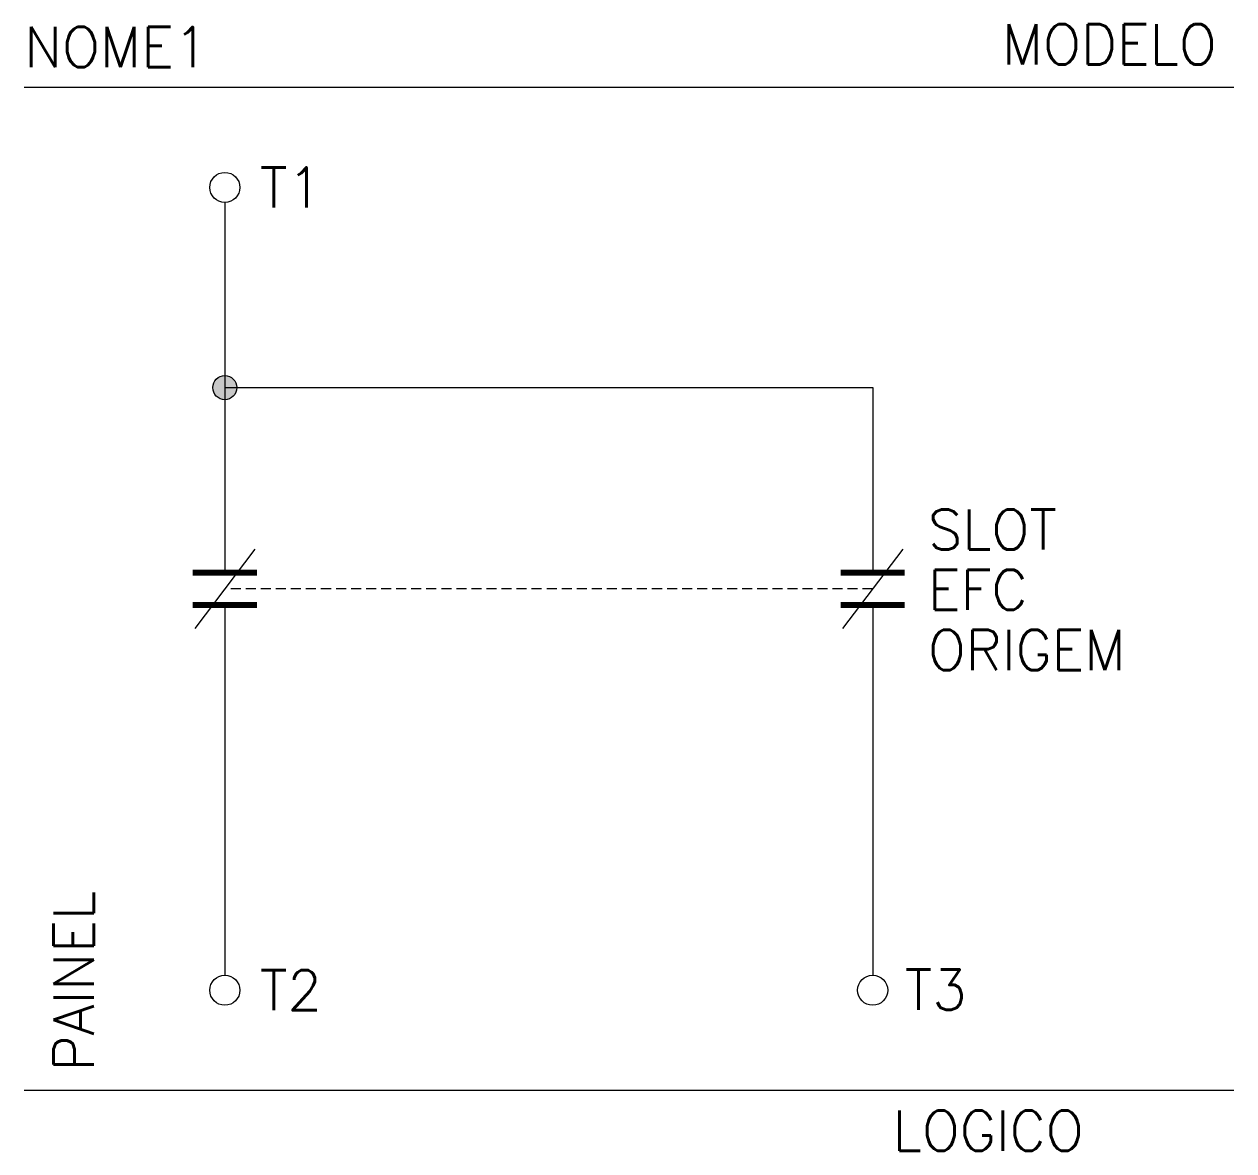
# Model space of a CAD drawing. Extents: x 264.4 to 324.7, y 160.8 to 217.
import ezdxf
from ezdxf.enums import TextEntityAlignment as Align

# ---------------------------------------------------------------- set-up
doc = ezdxf.new("R2010")
doc.units = 0
doc.header["$MEASUREMENT"] = 0
doc.linetypes.add('DASHED', pattern=[0.75, 0.5, -0.25])
doc.layers.get('0').update_dxf_attribs({"linetype": 'CONTINUOUS'})
doc.styles.add('ROMANS', font='romans')

msp = doc.modelspace()

# ---------------------------------------------------------------- hatches: boundary and pattern name
msp.add_hatch(color=7).paths.add_polyline_path([(275.034, 198.875, 1), (273.834, 198.875, 1)])

# ---------------------------------------------------------------- linework, layer by layer
for p, q in [((264.434, 213.85), (324.727, 213.85)), ((274.434, 188.05), (274.434, 169.6)), ((306.727, 188.05), (306.727, 169.6)), ((324.727, 163.85), (264.434, 163.85))]:
    msp.add_line(p, q)
at = {"linetype": 'Continuous'}
msp.add_line((274.434, 208.1), (274.434, 189.65), dxfattribs=at)
at = {"color": 7}
for p, q in [((274.434, 198.875), (306.727, 198.875)), ((306.727, 198.875), (306.727, 189.65)), ((275.935, 190.825), (272.933, 186.874)), ((308.228, 190.825), (305.227, 186.874))]:
    msp.add_line(p, q, dxfattribs=at)
at = {"color": 7, "linetype": 'DASHED'}
msp.add_line((306.727, 188.85), (274.434, 188.85), dxfattribs=at)
at = {"const_width": 0.3}
for points in [[(272.834, 189.65), (276.034, 189.65)], [(305.127, 189.65), (308.327, 189.65)], [(272.834, 188.05), (276.034, 188.05)], [(305.127, 188.05), (308.327, 188.05)]]:
    msp.add_lwpolyline(points, dxfattribs=at)
for centre in [(274.434, 208.85), (274.434, 168.85), (306.727, 168.85)]:
    msp.add_circle(centre, 0.75)
at = {"color": 7}
msp.add_circle((274.434, 198.875), 0.6, dxfattribs=at)

# ---------------------------------------------------------------- texts
at = {"lineweight": -3, "style": 'ROMANS'}
for tag, text, p in [('NOME1', '', (264.434, 215.85)), ('T1', '', (276.184, 208.85)), ('EFC', '', (309.477, 188.804)), ('ORIGEM', 'ENDERECO FISICO', (309.477, 185.804)), ('T2', '', (276.184, 168.85))]:
    msp.add_attdef(tag, text=text, height=2, dxfattribs=at).set_placement(p, align=Align.MIDDLE_LEFT)
msp.add_attdef('MODELO', text='', height=2, dxfattribs=at).set_placement((323.879, 215.983), align=Align.MIDDLE_RIGHT)
at = {"lineweight": -3, "style": 'ROMANS', "flags": 1}
msp.add_attdef('SLOT', text='', height=2, dxfattribs=at).set_placement((309.477, 191.804), align=Align.MIDDLE_LEFT)
at = {"lineweight": -3, "style": 'ROMANS'}
msp.add_attdef('PAINEL', text='', height=2, rotation=90, dxfattribs=at).set_placement((266.902, 164.8), align=Align.MIDDLE_LEFT)
at = {"color": 7, "style": 'ROMANS'}
msp.add_attdef('T3', (308.326, 167.876), '', height=2, dxfattribs=at)
at = {"lineweight": -3, "style": 'ROMANS'}
msp.add_attdef('LOGICO', text='DIAGRAMA LOGICO', height=2, dxfattribs=at).set_placement((307.727, 162.85), align=Align.TOP_LEFT)

doc.saveas('drawing.dxf')
